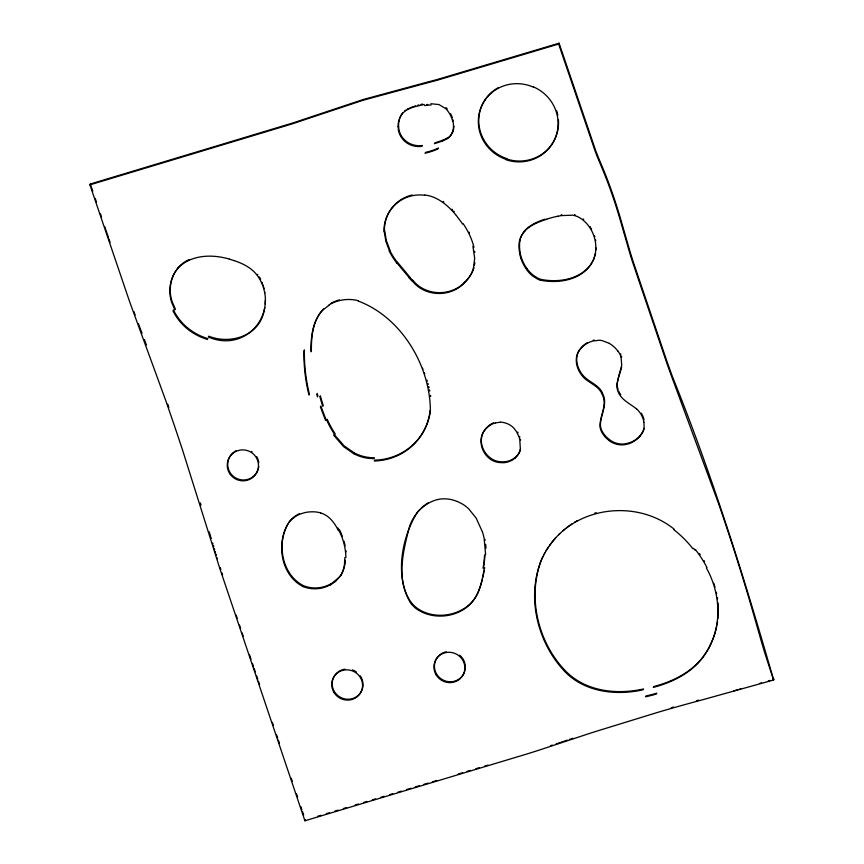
<?xml version="1.0" encoding="UTF-8"?>
<svg xmlns="http://www.w3.org/2000/svg" width="864" height="864" viewBox="0 0 864 864"><rect width="100%" height="100%" fill="white"/><g stroke="black" fill="none" stroke-linecap="round" stroke-linejoin="round"><path stroke-width="1.3" d="M265.334 300.164L265.183 304.117M485.633 554.872L484.099 538.175A70.502 69.617 2 0 0 482.436 531.878M344.887 557.55L344.498 563.501M596.279 248.011L596.171 249.761M519.469 244.037L519.826 241.153M345.19 560.293L344.941 562.658M430.38 410.368C430.002 365.148 401.123 317.066 358.106 300.996M717.919 618.786L718.07 602.921M617.371 382.439L618.17 378.551M474.854 262.602L474.444 265.097M717.552 621.594L716.969 625.082M264.794 307.584L264.157 310.975M484.272 568.48C482.112 581.083 479.39 594.724 470.167 604.26C456.235 618.106 431.957 620.136 416.059 608.569A30.035 28.987 27.4 0 1 410.389 602.748C394.664 576.072 401.468 537.667 417.452 512.168M484.564 568.609L484.726 567.648M520.355 449.042L519.772 439.474A37.584 34.312 13.4 0 0 518.908 436.558M519.383 241.996L519.026 244.868A32.713 31.59 88.5 0 0 519.923 254.189M484.229 570.542L482.9 577.26M716.688 626.476L716.062 629.23M595.663 253.217L593.73 259.265L590.49 265.129M398.552 121.608L400.842 115.495M621.67 367.07L620.978 369.695M482.458 579.161L481.054 584.334M263.963 311.753L263.326 314.053M715.889 629.91L715.154 632.632M399.449 118.962L398.995 120.776A25.045 23.512 42.7 0 0 398.574 125.723L398.909 129.578A18.868 17.863 37.2 0 0 403.067 138.24C407.657 143.942 415.271 146.534 422.431 145.498M473.386 268.391L474.682 258.39L472.9 246.197M618.354 377.914L621.702 365.234L621.065 357.07M714.949 633.301L714.312 635.31M620.719 370.559L619.553 374.144M480.827 585.058L480.103 587.239M539.676 564.667C528.088 601.052 539.093 643.55 565.445 670.853C585.457 691.578 616.702 694.937 643.572 688.954M619.326 374.339L616.842 384.296A18.738 17.658 7.2 0 0 617.609 390.323C620.32 399.557 629.716 403.38 636.563 408.931M263.088 314.809L262.559 316.3M714.096 635.969L713.383 637.956M540.097 563.458C527.051 599.778 538.11 643 564.16 670.864C584.129 692.237 615.881 695.909 643.129 689.785M479.855 587.963L479.315 589.399M399.73 118.066L402.7 112.752M539.654 564.289L541.015 561.049M713.146 638.604L710.942 643.669M172.973 276.286L172.4 277.744A41.029 38.578 -11.5 0 0 172.13 301.666L175.338 309.042M540.097 563.09L541.501 559.861M262.267 317.034C254.47 337.662 227.826 343.969 208.786 336.172M479.023 590.101C470.599 614.563 436.612 622.76 416.502 607.738A30.035 28.987 27.4 0 1 410.832 601.916C395.658 579.906 403.186 551.556 409.169 527.699C413.176 514.415 423.911 502.967 437.54 499.565M711.439 642.535C722.066 618.656 718.956 590.36 706.352 567.832M541.058 560.704L542.808 556.934M173.599 274.86L171.958 278.575A41.029 38.578 -11.5 0 0 171.688 302.497L174.895 309.874M451.894 133.304L451.17 134.762A13.241 11.945 59.8 0 1 448.416 137.959L446.386 139.309M452.336 132.473L451.613 133.931A13.241 11.945 59.8 0 1 448.87 137.128L446.828 138.478M541.696 559.224L544.234 554.062M710.413 644.803L711.385 642.838M709.884 645.916L710.867 643.961M173.146 275.702L174.29 273.467M709.322 647.017L710.327 645.084M578.75 351.13C574.268 359.294 577.67 369.619 583.632 376.099A27.194 26.136 14.5 0 0 586.321 378.626C592.186 383.314 600.232 386.381 602.867 394.081C608.083 404.719 599.951 415.206 600.458 425.909A16.535 15.379 8.5 0 0 601.009 428.479A19.57 18.198 7.9 0 0 602.953 432.637A25.553 23.814 6.7 0 0 609.53 439.646C615.028 444.096 622.847 445.284 629.446 442.724M708.75 648.119L709.776 646.186M89.921 184.842L90.364 184L291.373 123.422A95.278 17.075 -18.7 0 0 303.739 119.318L363.485 99.436L427.799 82.004A126.176 22.615 -18.7 0 0 437.8 79.348L559.084 43.2L595.706 150.617A64.724 11.934 73.3 0 0 598.536 157.842L603.212 169.02A101.002 18.619 73.3 0 1 604.854 173.038L607.025 178.567A102.222 18.846 73.3 0 1 614.077 198.137L614.758 200.167A92.48 17.042 73.3 0 1 616.432 205.33A129.19 23.814 73.3 0 1 620.471 218.473L629.111 248.422A102.978 18.986 73.3 0 0 632.858 260.755L667.256 362.286A290.444 53.536 73.3 0 0 672.44 376.628C712.282 475.384 744.444 578.167 773.636 679.99L700.207 700.434A288.403 51.7 -18.7 0 0 693.727 702.173A319.496 57.272 -18.7 0 0 666.198 709.895L663.876 710.564A267.084 47.876 -18.7 0 0 657.169 712.541L595.631 731.495A242.006 43.384 -18.7 0 0 589.021 733.612L542.398 749.056A239.76 42.984 -18.7 0 1 527.191 753.905L304.916 820.8L219.823 568.501A193.428 35.651 73.3 0 1 217.264 560.434L182.639 450.317A603.407 111.229 73.3 0 0 165.499 399.859L133.574 312.53A222.253 40.975 73.3 0 1 129.028 299.938L89.921 184.842L290.93 124.265A95.278 17.075 -18.7 0 0 303.296 120.161L363.042 100.267L427.345 82.847A126.176 22.615 -18.7 0 0 437.357 80.19L558.641 44.032L559.084 43.2M304.916 820.8L305.197 819.493M543.791 554.904L544.99 552.647M708.167 649.199L709.204 647.276M173.848 274.298L175.057 272.106M544.547 553.489L546.599 549.871M707.551 650.268L708.61 648.367M579.193 350.374C573.523 358.7 576.752 370.04 583.178 376.942A27.194 26.136 14.5 0 0 585.868 379.458C591.743 384.145 599.778 387.223 602.413 394.913C607.64 405.562 599.508 416.048 600.016 426.751A16.535 15.379 8.5 0 0 600.566 429.322A19.57 18.198 7.9 0 0 602.51 433.469A25.553 23.814 6.7 0 0 609.088 440.478M706.936 651.326L708.005 649.436M287.755 524.232C276.037 544.385 281.275 575.51 303.026 586.537M706.288 652.374L707.378 650.495M591.127 264.168C601.052 248.756 594.497 225.817 578.61 217.134A20.552 20.358 60.4 0 0 572.702 215.201L561.362 215.59A88.117 86.335 43.4 0 0 557.896 216.27M642.006 433.328L639.684 436.471M174.614 272.938L175.889 270.778M546.156 550.714L548.262 547.268M706.73 651.542C695.466 670.918 674.32 681.923 653.27 687.409M400.842 115.528C405.95 107.849 415.984 106.445 424.278 104.49M578.75 351.205L579.679 349.628M547.009 549.353L550.854 543.64M706.072 652.579C694.462 670.831 674.104 681.242 653.713 686.567M319.842 313.394C312.358 324.324 311.321 338.137 311.375 351M339.336 577.292L340.546 575.359M288.922 522.472C276.102 542.462 281.48 574.517 303.469 585.706A31.784 30.866 27.9 0 0 330.664 583.967M175.435 271.609L177.304 269.082A34.668 33.318 24.8 0 1 188.741 260.431C201.474 254.61 216.205 255.28 229.403 259.092M590.944 264.287C580.478 280.39 557.863 283.813 540.335 280.174M579.226 350.471L581.461 347.738A25.866 24.959 27 0 1 592.801 341.032L599.044 340.265A18.932 18.252 26.6 0 1 601.981 340.567L609.401 343.343M549.515 545.67C576.871 505.948 637.178 499.306 674.158 529.178M320.296 312.768L320.76 312.163A34.225 31.763 10.3 0 1 323.654 308.902M590.285 265.226C579.064 279.72 557.755 282.884 540.788 279.342A23.879 23.663 74.8 0 1 537.7 278.1L533.185 275.216A32.357 32.238 -30.6 0 1 527.461 269.341L526.813 268.477M339.79 576.461L335.783 581.224L330.35 585.025M176.785 269.492L177.746 268.25M485.719 428.814C475.006 440.953 485.449 461.192 501.023 461.776A17.647 16.524 16.7 0 0 502.124 461.84L504.544 461.743M580.187 348.916L581.904 346.907A25.866 24.959 27 0 1 587.488 342.587M551.761 542.452L555.606 537.916M524.124 231.649L525.161 230.418M338.98 577.508L330.804 584.194M524.718 231.25L523.184 233.14A21.395 20.833 84.7 0 0 519.286 241.974M418.036 511.456L419.904 509.404M486.13 428.317L487.901 426.492A21.773 19.915 13.4 0 1 489.121 425.455M558.695 534.686L559.764 533.65M421.222 508.108L424.742 505.127M464.551 282.409C450.673 296.644 425.455 296.136 412.895 280.282M464.108 283.241C450.23 297.475 425.012 296.978 412.441 281.113M563.069 530.647L564.743 529.232M566.449 527.861L569.084 525.884M404.816 110.743L405.594 110.171M425.488 504.576L428.587 502.556M569.97 525.247L571.784 524.005M514.145 458.244L513.508 458.676A20.542 19.213 16.4 0 1 504.565 461.851M513.054 459.518L513.702 459.086A18.49 17.064 12.1 0 0 515.149 457.974M328.946 305.327L323.222 309.755A34.225 31.763 10.3 0 0 320.296 312.984C312.001 324.032 310.867 338.494 310.932 351.832M574.549 522.223L575.489 521.662M532.505 225.104L533.747 224.413A77.706 76.118 42.4 0 1 546.718 219.316M576.439 521.1L577.39 520.549M533.574 223.916L534.2 223.571A77.706 76.118 42.4 0 1 544.946 219.154M407.246 109.145L408.532 108.464M409.849 107.87L410.735 107.492M443.167 140.13L434.851 142.873M442.714 140.972L434.408 143.716M411.631 107.147L412.992 106.672M628.992 443.556C622.382 446.148 614.639 444.863 609.044 440.532M563.922 741.236L565.024 740.858M556.146 743.828L557.258 743.461M558.371 743.083L560.034 742.532M561.146 742.165L562.259 741.787M566.136 740.491L567.248 740.124M569.462 739.379L570.575 739.012M571.687 738.634L572.8 738.266M550.433 745.729L552.334 745.103M414.353 106.218L415.584 105.84M546.664 219.154L548.154 218.7A123.53 121.176 45.9 0 1 557.874 216.184M772.643 679.59L774.079 679.158M317.682 816.264L320.9 815.292M326.257 813.683L329.476 812.722M334.832 811.112L338.051 810.14M343.408 808.531L346.626 807.57M355.201 804.989L358.42 804.028M363.787 802.418L366.995 801.446M372.362 799.837L375.57 798.876M380.938 797.256L384.156 796.295M389.513 794.686L392.731 793.714M398.088 792.104L401.306 791.143M406.663 789.534L410.951 788.249M415.238 786.953L419.526 785.668M423.814 784.382L428.101 783.086M432.4 781.801L436.687 780.516M458.244 774.036L462.64 772.718M467.046 771.39L470.351 770.396M475.848 768.744L479.153 767.75M484.661 766.098L487.966 765.115M768.344 680.875L769.781 680.443M594.896 513.076L596.225 512.698M759.521 683.489L761.584 682.884M738.688 689.483L740.761 688.91M733.558 690.919L737.651 689.774M417.809 105.203L418.867 104.922M495.396 422.906L500.342 422.204M593.255 340.211L594.119 339.984M420.984 104.414L422.582 104.058M421.988 146.329C414.839 147.366 407.192 144.796 402.635 139.061A18.868 17.863 37.2 0 1 398.455 130.421M430.855 103.723L438.988 104.566L445.532 108.529M374.49 457.844L368.561 457.477M374.036 458.687L368.118 458.309A41.278 39.388 33.1 0 1 353.916 453.773M424.71 194.972C437.638 196.463 447.973 205.448 455.987 215.071M320.674 512.957C329.119 515.408 334.8 523.066 338.407 530.68M208.332 337.014C246.964 353.689 280.346 311.645 258.444 277.042A29.894 27.788 30 0 0 257.029 275.173C251.51 267.7 242.73 263.531 234.155 260.572M532.343 86.562L533.455 87.037M457.337 501.412L462.532 504.09A37.832 36.817 27.5 0 1 468.688 508.831L476.14 518.087L482.414 531.889M354.337 452.995L344.045 445.802L334.152 434.408M353.894 453.827L343.602 446.645L333.709 435.24M443.167 201.496L443.848 201.992M583.157 218.916L583.697 219.348M451.948 209.218L452.52 209.822M409.763 276.998L397.472 262.256M409.32 277.83L397.03 263.088M453.654 211.054L454.216 211.669M456.268 215.417L462.726 224.068M693.598 548.316L695.034 550.152M617.89 350.968L619.423 353.365A20.65 19.602 28.1 0 1 621.076 357.059M620.374 394.265L620.773 394.859M590.123 226.606L590.501 227.189M259.351 276.934L259.783 277.668M619.985 393.66L619.283 392.418M591.214 228.377L591.559 228.982M260.204 278.424L260.615 279.18M337.921 527.98L338.396 528.908M517.73 432.14L518.087 432.842M389.923 250.074L386.305 240.494L384.739 230.861M389.48 250.906L385.852 241.337L384.296 231.692M618.667 391.122L618.97 391.781M326.02 419.645L320.825 405.983M325.566 420.476L320.382 406.814M422.561 368.215L422.95 369.155M262.03 282.28L262.343 283.068M518.864 436.568L516.499 431.6L513.551 427.81A17.896 16.276 15.7 0 0 504.846 422.842L503.042 422.42A15.984 14.699 15.3 0 0 500.342 422.215M424.429 372.924L424.786 373.864M139.244 325.685L139.644 326.754M140.054 327.823L140.454 328.892M140.854 329.951L141.264 331.02M141.664 332.089L142.074 333.158M138.434 323.546L138.845 324.616M144.482 339.563L144.893 340.632M145.292 341.701L145.692 342.781M146.102 343.85L146.502 344.92M134.816 313.87L135.227 314.95M134.017 311.699L134.417 312.779M558.641 44.032L595.253 151.459A64.724 11.934 73.3 0 0 598.082 158.684L602.77 169.852A101.002 18.619 73.3 0 1 604.411 173.88L606.582 179.399A102.222 18.846 73.3 0 1 613.634 198.979L614.304 201.01A92.48 17.042 73.3 0 1 615.989 206.172A129.19 23.814 73.3 0 1 620.028 219.316L628.657 249.264A102.978 18.986 73.3 0 0 632.416 261.587L666.814 363.118A290.444 53.536 73.3 0 0 671.987 377.46L718.524 503.485A352.62 65.005 73.3 0 1 722.131 513.94L729.205 535.075A423.997 78.16 73.3 0 1 742.241 576.061L748.321 596.149A326.646 60.21 73.3 0 1 752.242 609.574L761.508 641.974A165.953 30.596 73.3 0 0 762.534 645.44A142.528 26.276 73.3 0 0 766.714 658.973L773.636 679.99M90.364 184L91.174 186.408M91.584 187.607L92.804 191.214M95.245 198.428L96.455 202.036M100.472 213.905L101.542 217.069M104.738 226.541L105.808 229.694M106.164 230.753L106.877 232.859M107.233 233.906L108.302 237.071M109.015 239.177L110.084 242.33M236.077 615.017L237.211 618.365M239.479 625.072L240.613 628.43M242.114 632.902L243.248 636.25M249.588 654.998L251.014 659.2M252.439 663.412L253.508 666.576M254.21 668.682L255.28 671.836M256.705 676.048L257.774 679.201M258.487 681.307L259.556 684.472M272.365 722.369L273.434 725.522M276.631 734.994L277.7 738.158M278.413 740.264L279.482 743.418M291.233 778.162L292.291 781.315M296.568 793.951L297.637 797.105M300.834 806.587L301.903 809.741M302.616 811.847L303.685 815M713.783 583.232L714.204 584.518M222.005 573.005L222.588 574.798M262.904 284.666L263.164 285.476M220.277 567.67L220.849 569.441M200.362 502.924L201.042 505.073M426.967 380.149L427.302 381.218M217.156 557.798L217.436 558.695M520.895 258.412L519.761 254.221M621.508 356.227L621.691 356.821M216.043 554.202L216.324 555.109M594.562 235.904L594.864 236.887M215.212 551.491L215.492 552.398M213.84 546.977L213.419 545.573M214.391 548.78L214.661 549.688M209.293 531.889L209.596 532.904M209.909 533.92L210.514 535.95M210.816 536.954L211.28 538.477M212.652 543.035L212.954 544.05M714.614 585.803L714.992 587.088M427.939 383.378L428.242 384.458M317.92 396.068L317.228 393.412M317.477 396.9L316.786 394.254M263.639 287.096L264.049 288.716M452.974 119.848L453.157 120.582M452.704 121.414L452.326 119.956A26.698 25.002 42 0 0 447.887 111.143A21.276 19.71 43.3 0 0 445.597 108.464M428.814 386.618L429.084 387.709M473.623 246.445L473.882 247.536M520.204 253.39L521.338 257.58A41.796 41.299 -83.7 0 0 522.936 261.598A39.604 39.334 -72.5 0 0 526.856 268.456M520.409 439.366L520.571 440.089M716.353 592.304L716.645 593.611M429.57 389.891L429.786 390.982M595.588 239.868L595.782 240.872M484.974 539.438L485.125 540.324M398.466 130.421L398.077 126.565M717.39 597.586L717.595 598.914M264.686 291.989L264.816 292.81M643.918 422.086L644.101 426.913A18.662 17.042 9.3 0 1 642.546 432.302A19.062 17.377 7.4 0 1 641.995 433.318M474.595 251.251L474.779 252.504M430.52 395.366L430.661 396.457M485.687 544.331L486 548.197M696.438 700.726A288.403 51.7 -18.7 0 1 698.674 700.121M671.274 707.713A319.496 57.272 -18.7 0 1 673.596 707.054M167.767 404.222A603.407 111.229 73.3 0 1 168.847 407.354M506.866 158.641A40.144 38.772 25 0 1 484.812 100.159M558.425 119.869A40.133 38.956 24.8 0 1 506.747 159.008M556.643 110.797A40.133 38.956 24.8 0 1 557.809 115.301M498.182 87.718A40.154 38.718 29.9 0 0 487.08 97.038A40.154 38.804 27.8 0 0 485.309 99.392M506.423 159.484A40.144 38.772 25 0 1 484.877 100.235M533.509 86.918A40.133 38.956 24.8 0 1 555.703 136.912A40.133 38.956 24.8 0 1 506.304 159.851M532.289 86.681A40.154 38.718 29.9 0 0 486.626 97.87A40.154 38.804 27.8 0 0 484.866 100.235M525.053 230.299A34.16 33.556 57.5 0 1 532.969 224.305M519.739 241.142A21.395 20.833 84.7 0 1 523.573 232.254M520.366 253.346A32.713 31.59 88.5 0 1 519.566 244.037M574.571 214.639A20.552 20.358 60.4 0 1 575.068 214.758M561.125 214.898A88.117 86.335 43.4 0 1 561.816 214.78M524.599 231.142A34.16 33.556 57.5 0 1 532.516 225.137M522.493 262.44A41.796 41.299 -83.7 0 1 520.938 258.401M522.526 262.418A39.604 39.334 -72.5 0 0 526.403 269.287L527.008 270.184A32.357 32.238 -30.6 0 0 532.742 276.059L537.268 278.91A23.879 23.663 74.8 0 0 540.335 280.195M450.436 113.519A26.698 25.002 42 0 1 452.336 117.666M446.04 107.622A21.276 19.71 43.3 0 1 447.25 108.896M426.719 104.555A60.102 49.972 33.7 0 1 427.799 104.425M438.502 148.003A70.2 57.866 23.6 0 1 425.434 152.41M446.753 138.305A39.204 35.024 80.9 0 1 443.124 140.011M453.946 126.014A20.509 19.181 42.4 0 1 452.509 132.548M452.952 121.37A20.509 19.181 42.4 0 1 452.066 133.38M424.678 105.613A60.102 49.972 33.7 0 1 431.136 104.987M398.131 126.565A25.045 23.512 42.7 0 1 398.585 121.619M438.059 148.846A70.2 57.866 23.6 0 1 424.991 153.241M446.31 139.147A39.204 35.024 80.9 0 1 442.681 140.854M629.489 442.832A26.611 24.214 4.4 0 0 640.17 435.672L642.449 432.486A19.062 17.377 7.4 0 0 643 431.46A18.662 17.042 9.3 0 0 644.123 428.447M641.304 413.186A24.419 22.302 12.8 0 1 644.004 419.656M618.052 389.491A18.738 17.658 7.2 0 1 617.285 383.454M620.6 353.916A20.65 19.602 28.1 0 1 620.86 354.488M639.727 436.514A26.611 24.214 4.4 0 1 629.046 443.664M636.606 408.899A24.419 22.302 12.8 0 1 643.874 422.086M609.347 343.429A26.622 25.304 27.6 0 1 617.803 351.022M656.867 693.176A116.305 90.331 -1.5 0 1 645.937 695.963M699.484 553.64A123.433 123.422 22.1 0 1 700.142 554.612M703.955 560.542A123.433 123.422 22.1 0 1 704.549 561.546M656.424 694.019A116.305 90.331 -1.5 0 1 645.494 696.794M695.563 549.752A123.433 123.422 22.1 0 1 706.968 567.508M673.79 529.664A108.853 107.212 60 0 1 692.96 548.813M514.156 458.266A18.49 17.064 12.1 0 0 515.592 457.142A18.09 16.643 10.7 0 0 520.506 449.518M519.61 436.45A37.584 34.312 13.4 0 1 519.847 437.184M489.294 425.304A20.412 18.749 14.9 0 1 493.495 422.852M513.097 459.572A20.542 19.213 16.4 0 1 504.122 462.683L501.682 462.672A17.647 16.524 16.7 0 1 500.58 462.607C483.484 462.143 473.807 438.523 487.458 427.324A21.773 19.915 13.4 0 1 488.862 426.146A20.412 18.749 14.9 0 1 495.374 422.852M520.366 449.042A18.09 16.643 10.7 0 1 515.171 457.996M384.448 230.872A35.662 35.597 -24.2 0 1 412.193 195.005M397.3 262.386A79.229 78.829 4.6 0 1 389.653 250.204M412.744 280.422A104.652 103.712 19.9 0 1 409.622 277.128M473.969 267.602A33.124 32.389 -89.2 0 1 464.486 282.334M469.087 232.157A75.157 74.704 75.7 0 1 469.476 232.956M384.005 231.703A35.662 35.597 -24.2 0 1 424.667 195.286M396.857 263.218A79.229 78.829 4.6 0 1 389.21 251.046M412.301 281.254A104.652 103.712 19.9 0 1 409.18 277.97M473.526 268.434A33.124 32.389 -89.2 0 1 464.044 283.176M463.19 223.754A75.157 74.704 75.7 0 1 473.666 245.981M330.826 303.329A38.286 36.806 26.8 0 1 339.455 299.884M309.409 394.243A176.861 153.047 44.8 0 1 304.42 349.844M323.233 405.497A184.885 158.782 49.1 0 1 320.306 395.744M335.178 433.793A90.018 82.231 40.8 0 1 327.175 419.224M368.572 457.434A41.278 39.388 33.1 0 1 354.37 452.941M430.434 410.659A60.977 58.406 34.1 0 1 374.641 460.156M328.795 305.1A38.286 36.806 26.8 0 1 358.193 300.65M308.966 395.075A176.861 153.047 44.8 0 1 303.977 350.687M322.78 406.339A184.885 158.782 49.1 0 1 319.853 396.576M334.735 434.624A90.018 82.231 40.8 0 1 326.732 420.066M430.11 410.465A60.977 58.406 34.1 0 1 374.198 460.998M207.943 338.634A56.668 52.747 0.7 0 1 173.394 309.841M257.483 274.342A29.894 27.788 30 0 1 257.828 274.806M177.638 268.164A34.668 33.318 24.8 0 1 189.184 259.589M207.5 339.466A56.668 52.747 0.7 0 1 172.951 310.684M229.381 259.178A95.17 91.303 27.6 0 1 234.133 260.647M258.811 466.56A15.649 15.455 22.6 0 1 234.328 477.101A15.649 15.455 22.6 0 1 236.272 450.641M251.554 451.44A15.649 15.455 22.6 0 1 252.104 451.807M256.608 456.527A15.649 15.455 22.6 0 1 258.8 462.65M288.814 522.385A27.227 26.838 76.7 0 1 299.549 513.648M345.071 562.68A32.152 31.32 43.5 0 1 340.74 575.489M339.368 529.567A58.72 55.102 68.9 0 1 342.36 536.274M344.012 541.253A58.72 55.102 68.9 0 1 345.136 545.843M345.924 550.66A58.72 55.102 68.9 0 1 346.064 551.869M320.695 512.914A29.97 29.57 79.5 0 0 311.018 511.834A34.646 34.15 75.3 0 0 305.046 512.568L300.748 513.853A27.227 26.838 76.7 0 0 288.371 523.228M330.221 584.798A31.784 30.866 27.9 0 1 303.005 586.591M344.617 563.512A32.152 31.32 43.5 0 1 340.297 576.32M338.915 530.41A58.72 55.102 68.9 0 1 345.924 557.572M360.234 675.81A15.541 15.012 28 0 1 354.521 697.842A15.541 15.012 28 0 1 332.964 688.478A15.541 15.012 28 0 1 344.941 669.157M352.49 669.924A15.541 15.012 28 0 1 356.53 672.052M459.702 655.193A15.584 15.055 28.8 0 1 459.421 678.823A15.584 15.055 28.8 0 1 435.953 672.829A15.584 15.055 28.8 0 1 446.245 651.769M484.898 555.962A106.488 101.682 -59.1 0 1 483.505 567.475M437.551 499.576A30.229 29.7 31.9 0 1 440.176 499.079A31.99 31.223 27.3 0 1 457.272 501.552M484.564 554.861A106.488 101.682 -59.1 0 1 483.062 568.307M230.353 474.52A15.649 15.455 22.6 0 0 257.213 471.582A15.649 15.455 22.6 0 0 241.024 449.971A15.649 15.455 22.6 0 0 230.353 474.52M334.066 692.615A15.541 15.012 28 0 0 360.774 692.464A15.541 15.012 28 0 0 346.626 669.838A15.541 15.012 28 0 0 334.066 692.615M436.115 674.816A15.584 15.055 28.8 0 0 462.899 675.27A15.584 15.055 28.8 0 0 449.237 652.277A15.584 15.055 28.8 0 0 436.115 674.816"/></g></svg>
